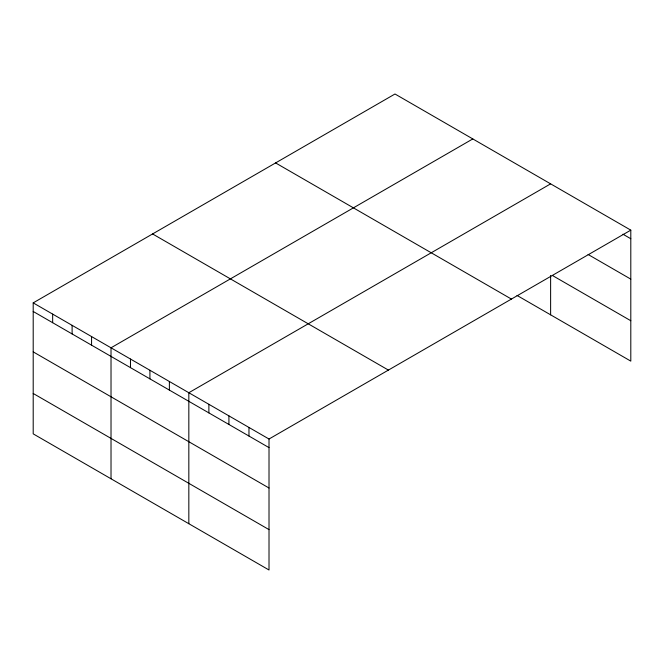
<?xml version="1.0" encoding="UTF-8"?>
<svg xmlns="http://www.w3.org/2000/svg" width="664" height="664" viewBox="0 0 664 664"><rect width="100%" height="100%" fill="white"/><g stroke="black" fill="none" stroke-linecap="round" stroke-linejoin="round"><path stroke-width="1" d="M33.2 302.875L269.011 439.02L269.011 570.002L33.2 433.858L33.2 302.875L394.989 93.998L630.8 230.142L630.8 361.125L517.024 295.43M472.809 138.925L111.021 347.803L111.021 478.786M550.622 183.853L188.833 392.731L188.833 523.713M269.011 439.02L630.8 230.142M622.956 234.218L630.8 238.741M588.096 254.478L630.8 279.129M552.365 275.452L630.8 320.737M275.601 162.929L511.413 299.074M152.587 233.944L388.398 370.089M33.2 311.474L269.011 447.619M33.2 351.862L269.011 488.007M33.2 393.47L269.011 529.615M550.622 275.46L550.622 314.836M248.967 427.45L248.967 436.049M228.922 415.88L228.922 424.479M208.878 404.301L208.878 412.9M169.378 381.501L169.378 390.1M149.923 370.271L149.923 378.87M130.476 359.033L130.476 367.632M91.566 336.573L91.566 345.172M72.11 325.343L72.11 333.942M52.655 314.105L52.655 322.704"/></g></svg>
